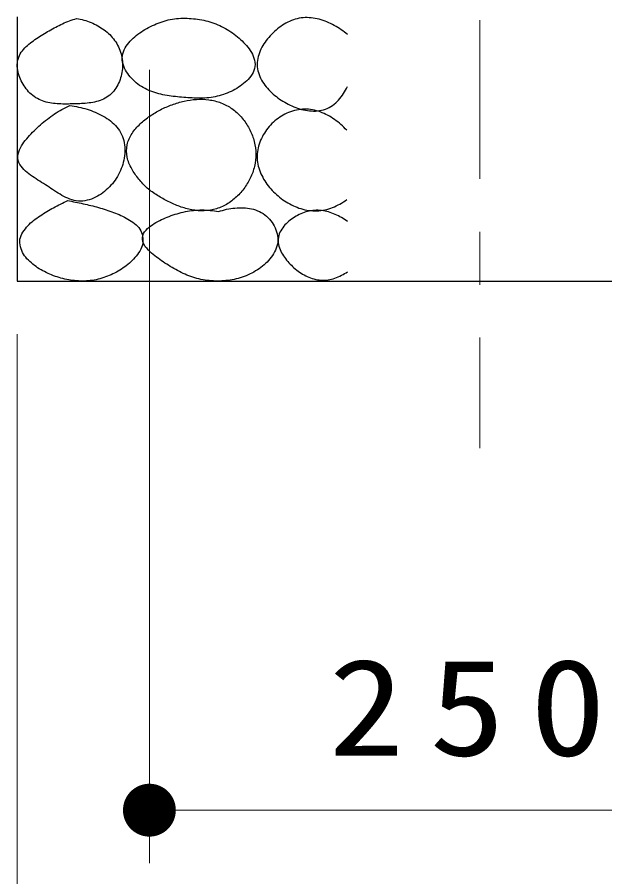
# Model space of a CAD drawing. Units: millimetres on the paper, scale 1:20. Extents: x -365 to 0, y 0 to 257.
# Drawn here: x -172.99 to -161.87, y 99.36 to 115.61 of the extents above; entities that cross this region are included whole.
import ezdxf

# ---------------------------------------------------------------- set-up
doc = ezdxf.new("R2010")
doc.units = ezdxf.units.MM
doc.linetypes.add('USER2', pattern=[6, 3, -1, 1, -1])
doc.layers.add('LY_1', color=7, linetype='Continuous', lineweight=13)
doc.styles.add('ＭＳ ゴシック', font='')
doc.styles.get('ＭＳ ゴシック').set_extended_font_data('MS Gothic')

# ---------------------------------------------------------------- blocks, each defined once
blk = doc.blocks.new('filled_dot')
at = {"color": 0, "linetype": 'Continuous', "lineweight": -2, "const_width": 1.25}
blk.add_lwpolyline([(-0.625, 0, 1), (0.625, 0, 1)], format="xyb", close=True, dxfattribs=at)

msp = doc.modelspace()

# ---------------------------------------------------------------- linework, layer by layer
at = {"layer": 'LY_1', "linetype": 'USER2'}
msp.add_line((-164.238, 187.551), (-164.238, 107.459), dxfattribs=at)
at = {"layer": 'LY_1', "lineweight": 25}
for p, q in [((-172.988, 115.616), (-172.988, 110.616)), ((-172.988, 110.616), (-155.488, 110.616))]:
    msp.add_line(p, q, dxfattribs=at)
at = {"layer": 'LY_1'}
for p, q in [((-170.488, 114.616), (-170.488, 99.616)), ((-172.988, 109.616), (-172.988, 89.616)), ((-157.988, 100.616), (-170.488, 100.616))]:
    msp.add_line(p, q, dxfattribs=at)
at = {"layer": 'LY_1', "lineweight": 25}
for points, knots in [([(-171.866, 115.586), (-171.911, 115.572), (-171.956, 115.558), (-172.001, 115.541), (-172.045, 115.525), (-172.089, 115.506), (-172.132, 115.486), (-172.175, 115.467), (-172.217, 115.445), (-172.259, 115.423), (-172.301, 115.402), (-172.342, 115.378), (-172.383, 115.355), (-172.424, 115.331), (-172.464, 115.307), (-172.505, 115.282), (-172.545, 115.257), (-172.585, 115.232), (-172.625, 115.206), (-172.664, 115.18), (-172.703, 115.153), (-172.74, 115.123), (-172.777, 115.094), (-172.813, 115.063), (-172.845, 115.028), (-172.877, 114.994), (-172.908, 114.957), (-172.931, 114.916), (-172.954, 114.875), (-172.972, 114.829), (-172.981, 114.784), (-172.99, 114.738), (-172.989, 114.689), (-172.985, 114.642), (-172.98, 114.596), (-172.968, 114.549), (-172.954, 114.504), (-172.939, 114.459), (-172.919, 114.416), (-172.897, 114.374), (-172.875, 114.333), (-172.848, 114.293), (-172.819, 114.256), (-172.79, 114.219), (-172.758, 114.183), (-172.723, 114.152), (-172.687, 114.121), (-172.648, 114.093), (-172.607, 114.07), (-172.566, 114.047), (-172.522, 114.029), (-172.477, 114.015), (-172.432, 114), (-172.385, 113.991), (-172.339, 113.984), (-172.292, 113.977), (-172.245, 113.973), (-172.197, 113.971), (-172.15, 113.968), (-172.103, 113.968), (-172.055, 113.968), (-172.008, 113.968), (-171.961, 113.969), (-171.914, 113.971), (-171.866, 113.972), (-171.819, 113.973), (-171.772, 113.976), (-171.725, 113.979), (-171.677, 113.982), (-171.63, 113.988), (-171.584, 113.994), (-171.536, 114.002), (-171.491, 114.014), (-171.445, 114.026), (-171.399, 114.04), (-171.357, 114.061), (-171.315, 114.081), (-171.274, 114.107), (-171.238, 114.137), (-171.202, 114.167), (-171.17, 114.203), (-171.142, 114.241), (-171.114, 114.279), (-171.091, 114.321), (-171.071, 114.363), (-171.051, 114.406), (-171.035, 114.451), (-171.023, 114.497), (-171.011, 114.542), (-171.002, 114.589), (-170.998, 114.636), (-170.994, 114.683), (-170.994, 114.731), (-170.998, 114.778), (-171.002, 114.825), (-171.011, 114.872), (-171.024, 114.917), (-171.036, 114.963), (-171.054, 115.007), (-171.074, 115.05), (-171.094, 115.092), (-171.119, 115.133), (-171.146, 115.172), (-171.174, 115.21), (-171.205, 115.246), (-171.238, 115.28), (-171.271, 115.313), (-171.308, 115.344), (-171.346, 115.372), (-171.384, 115.4), (-171.424, 115.425), (-171.465, 115.448), (-171.507, 115.471), (-171.55, 115.491), (-171.593, 115.509), (-171.637, 115.527), (-171.682, 115.542), (-171.728, 115.555), (-171.773, 115.568), (-171.82, 115.577), (-171.866, 115.586)], [0, 0, 0, 0, 1, 1, 1, 2, 2, 2, 3, 3, 3, 4, 4, 4, 5, 5, 5, 6, 6, 6, 7, 7, 7, 8, 8, 8, 9, 9, 9, 10, 10, 10, 11, 11, 11, 12, 12, 12, 13, 13, 13, 14, 14, 14, 15, 15, 15, 16, 16, 16, 17, 17, 17, 18, 18, 18, 19, 19, 19, 20, 20, 20, 21, 21, 21, 22, 22, 22, 23, 23, 23, 24, 24, 24, 25, 25, 25, 26, 26, 26, 27, 27, 27, 28, 28, 28, 29, 29, 29, 30, 30, 30, 31, 31, 31, 32, 32, 32, 33, 33, 33, 34, 34, 34, 35, 35, 35, 36, 36, 36, 37, 37, 37, 38, 38, 38, 39, 39, 39, 40, 40, 40, 40]), ([(-169.895, 115.59), (-169.948, 115.586), (-170.001, 115.582), (-170.053, 115.573), (-170.105, 115.564), (-170.157, 115.552), (-170.208, 115.537), (-170.259, 115.522), (-170.309, 115.504), (-170.358, 115.484), (-170.407, 115.463), (-170.455, 115.44), (-170.502, 115.415), (-170.549, 115.39), (-170.595, 115.363), (-170.639, 115.334), (-170.683, 115.304), (-170.726, 115.273), (-170.766, 115.238), (-170.806, 115.204), (-170.846, 115.167), (-170.879, 115.126), (-170.912, 115.085), (-170.945, 115.041), (-170.965, 114.993), (-170.986, 114.945), (-171.002, 114.891), (-171.003, 114.839), (-171.005, 114.788), (-170.991, 114.733), (-170.974, 114.684), (-170.957, 114.634), (-170.928, 114.587), (-170.899, 114.544), (-170.869, 114.5), (-170.833, 114.46), (-170.796, 114.423), (-170.758, 114.385), (-170.716, 114.351), (-170.673, 114.321), (-170.63, 114.291), (-170.583, 114.265), (-170.535, 114.242), (-170.487, 114.219), (-170.437, 114.201), (-170.387, 114.184), (-170.336, 114.168), (-170.285, 114.155), (-170.233, 114.144), (-170.181, 114.133), (-170.128, 114.125), (-170.076, 114.117), (-170.023, 114.11), (-169.97, 114.105), (-169.917, 114.1), (-169.865, 114.095), (-169.812, 114.091), (-169.759, 114.087), (-169.706, 114.084), (-169.653, 114.081), (-169.6, 114.08), (-169.546, 114.079), (-169.493, 114.079), (-169.44, 114.082), (-169.387, 114.085), (-169.334, 114.09), (-169.282, 114.099), (-169.23, 114.108), (-169.178, 114.12), (-169.127, 114.135), (-169.076, 114.15), (-169.026, 114.168), (-168.978, 114.19), (-168.929, 114.211), (-168.881, 114.236), (-168.836, 114.263), (-168.791, 114.29), (-168.746, 114.32), (-168.705, 114.354), (-168.665, 114.387), (-168.624, 114.424), (-168.592, 114.465), (-168.559, 114.506), (-168.527, 114.552), (-168.51, 114.601), (-168.494, 114.65), (-168.486, 114.706), (-168.491, 114.757), (-168.496, 114.809), (-168.518, 114.861), (-168.54, 114.908), (-168.563, 114.956), (-168.594, 115), (-168.626, 115.042), (-168.658, 115.084), (-168.695, 115.123), (-168.733, 115.16), (-168.77, 115.198), (-168.811, 115.233), (-168.852, 115.266), (-168.894, 115.298), (-168.937, 115.329), (-168.982, 115.357), (-169.027, 115.385), (-169.074, 115.411), (-169.122, 115.434), (-169.169, 115.457), (-169.219, 115.478), (-169.268, 115.496), (-169.318, 115.514), (-169.369, 115.529), (-169.421, 115.542), (-169.472, 115.554), (-169.525, 115.564), (-169.577, 115.572), (-169.63, 115.58), (-169.683, 115.585), (-169.736, 115.588), (-169.789, 115.591), (-169.842, 115.591), (-169.895, 115.59)], [0, 0, 0, 0, 1, 1, 1, 2, 2, 2, 3, 3, 3, 4, 4, 4, 5, 5, 5, 6, 6, 6, 7, 7, 7, 8, 8, 8, 9, 9, 9, 10, 10, 10, 11, 11, 11, 12, 12, 12, 13, 13, 13, 14, 14, 14, 15, 15, 15, 16, 16, 16, 17, 17, 17, 18, 18, 18, 19, 19, 19, 20, 20, 20, 21, 21, 21, 22, 22, 22, 23, 23, 23, 24, 24, 24, 25, 25, 25, 26, 26, 26, 27, 27, 27, 28, 28, 28, 29, 29, 29, 30, 30, 30, 31, 31, 31, 32, 32, 32, 33, 33, 33, 34, 34, 34, 35, 35, 35, 36, 36, 36, 37, 37, 37, 38, 38, 38, 39, 39, 39, 40, 40, 40, 40]), ([(-166.738, 115.281), (-166.778, 115.313), (-166.818, 115.345), (-166.86, 115.374), (-166.902, 115.403), (-166.945, 115.43), (-166.99, 115.455), (-167.035, 115.479), (-167.081, 115.502), (-167.129, 115.521), (-167.176, 115.54), (-167.224, 115.557), (-167.274, 115.57), (-167.323, 115.582), (-167.374, 115.592), (-167.424, 115.597), (-167.475, 115.602), (-167.527, 115.604), (-167.577, 115.599), (-167.628, 115.595), (-167.679, 115.585), (-167.728, 115.57), (-167.776, 115.556), (-167.824, 115.537), (-167.87, 115.514), (-167.916, 115.491), (-167.96, 115.464), (-168.001, 115.435), (-168.043, 115.406), (-168.083, 115.374), (-168.121, 115.339), (-168.158, 115.305), (-168.194, 115.268), (-168.228, 115.229), (-168.261, 115.191), (-168.292, 115.15), (-168.32, 115.107), (-168.347, 115.064), (-168.373, 115.019), (-168.393, 114.972), (-168.413, 114.926), (-168.43, 114.876), (-168.439, 114.827), (-168.448, 114.777), (-168.452, 114.724), (-168.447, 114.674), (-168.443, 114.624), (-168.43, 114.573), (-168.413, 114.525), (-168.396, 114.477), (-168.372, 114.431), (-168.345, 114.388), (-168.318, 114.345), (-168.287, 114.304), (-168.253, 114.265), (-168.22, 114.227), (-168.183, 114.191), (-168.145, 114.157), (-168.107, 114.123), (-168.066, 114.092), (-168.024, 114.062), (-167.983, 114.033), (-167.939, 114.006), (-167.894, 113.982), (-167.849, 113.958), (-167.803, 113.935), (-167.756, 113.916), (-167.708, 113.897), (-167.66, 113.88), (-167.61, 113.867), (-167.561, 113.855), (-167.51, 113.844), (-167.46, 113.839), (-167.409, 113.835), (-167.357, 113.833), (-167.307, 113.838), (-167.256, 113.844), (-167.205, 113.854), (-167.157, 113.871), (-167.11, 113.889), (-167.064, 113.914), (-167.022, 113.943), (-166.981, 113.971), (-166.943, 114.007), (-166.908, 114.044), (-166.873, 114.082), (-166.842, 114.123), (-166.814, 114.165), (-166.786, 114.208), (-166.762, 114.253), (-166.738, 114.298)], [0, 0, 0, 0, 1, 1, 1, 2, 2, 2, 3, 3, 3, 4, 4, 4, 5, 5, 5, 6, 6, 6, 7, 7, 7, 8, 8, 8, 9, 9, 9, 10, 10, 10, 11, 11, 11, 12, 12, 12, 13, 13, 13, 14, 14, 14, 15, 15, 15, 16, 16, 16, 17, 17, 17, 18, 18, 18, 19, 19, 19, 20, 20, 20, 21, 21, 21, 22, 22, 22, 23, 23, 23, 24, 24, 24, 25, 25, 25, 26, 26, 26, 27, 27, 27, 28, 28, 28, 29, 29, 29, 30, 30, 30, 30]), ([(-170.53, 112.374), (-170.466, 112.328), (-170.402, 112.282), (-170.335, 112.24), (-170.269, 112.198), (-170.2, 112.159), (-170.13, 112.124), (-170.059, 112.089), (-169.987, 112.056), (-169.913, 112.03), (-169.839, 112.004), (-169.762, 111.981), (-169.685, 111.968), (-169.608, 111.954), (-169.528, 111.945), (-169.45, 111.948), (-169.372, 111.952), (-169.292, 111.964), (-169.218, 111.987), (-169.143, 112.009), (-169.07, 112.045), (-169.004, 112.086), (-168.937, 112.127), (-168.875, 112.178), (-168.819, 112.233), (-168.763, 112.287), (-168.712, 112.349), (-168.668, 112.414), (-168.624, 112.478), (-168.585, 112.548), (-168.555, 112.621), (-168.525, 112.693), (-168.501, 112.77), (-168.488, 112.847), (-168.474, 112.924), (-168.471, 113.004), (-168.476, 113.082), (-168.482, 113.16), (-168.498, 113.239), (-168.521, 113.314), (-168.544, 113.388), (-168.576, 113.462), (-168.615, 113.53), (-168.653, 113.599), (-168.699, 113.664), (-168.751, 113.723), (-168.803, 113.781), (-168.862, 113.836), (-168.926, 113.881), (-168.99, 113.926), (-169.061, 113.963), (-169.134, 113.991), (-169.207, 114.019), (-169.286, 114.037), (-169.363, 114.048), (-169.441, 114.058), (-169.521, 114.06), (-169.599, 114.055), (-169.677, 114.051), (-169.756, 114.039), (-169.833, 114.022), (-169.909, 114.005), (-169.985, 113.982), (-170.059, 113.955), (-170.133, 113.928), (-170.206, 113.897), (-170.276, 113.861), (-170.346, 113.825), (-170.414, 113.785), (-170.479, 113.74), (-170.543, 113.696), (-170.607, 113.647), (-170.663, 113.592), (-170.719, 113.537), (-170.774, 113.478), (-170.815, 113.412), (-170.856, 113.346), (-170.894, 113.272), (-170.909, 113.197), (-170.925, 113.122), (-170.924, 113.038), (-170.909, 112.962), (-170.895, 112.887), (-170.859, 112.813), (-170.822, 112.744), (-170.785, 112.675), (-170.738, 112.61), (-170.689, 112.549), (-170.64, 112.487), (-170.585, 112.43), (-170.53, 112.374)], [0, 0, 0, 0, 1, 1, 1, 2, 2, 2, 3, 3, 3, 4, 4, 4, 5, 5, 5, 6, 6, 6, 7, 7, 7, 8, 8, 8, 9, 9, 9, 10, 10, 10, 11, 11, 11, 12, 12, 12, 13, 13, 13, 14, 14, 14, 15, 15, 15, 16, 16, 16, 17, 17, 17, 18, 18, 18, 19, 19, 19, 20, 20, 20, 21, 21, 21, 22, 22, 22, 23, 23, 23, 24, 24, 24, 25, 25, 25, 26, 26, 26, 27, 27, 27, 28, 28, 28, 29, 29, 29, 30, 30, 30, 30]), ([(-171.993, 113.938), (-172.043, 113.915), (-172.094, 113.892), (-172.142, 113.866), (-172.191, 113.84), (-172.238, 113.811), (-172.284, 113.78), (-172.33, 113.75), (-172.375, 113.717), (-172.419, 113.683), (-172.462, 113.649), (-172.505, 113.613), (-172.547, 113.577), (-172.588, 113.54), (-172.629, 113.503), (-172.669, 113.464), (-172.708, 113.425), (-172.747, 113.386), (-172.783, 113.344), (-172.819, 113.302), (-172.855, 113.259), (-172.885, 113.213), (-172.914, 113.166), (-172.946, 113.117), (-172.96, 113.065), (-172.975, 113.013), (-172.985, 112.953), (-172.973, 112.902), (-172.962, 112.851), (-172.926, 112.801), (-172.892, 112.759), (-172.858, 112.716), (-172.812, 112.682), (-172.769, 112.648), (-172.725, 112.614), (-172.678, 112.584), (-172.632, 112.554), (-172.586, 112.523), (-172.538, 112.495), (-172.492, 112.464), (-172.445, 112.434), (-172.399, 112.404), (-172.353, 112.373), (-172.307, 112.343), (-172.261, 112.311), (-172.214, 112.283), (-172.166, 112.255), (-172.119, 112.225), (-172.068, 112.202), (-172.018, 112.18), (-171.966, 112.158), (-171.913, 112.146), (-171.859, 112.135), (-171.802, 112.13), (-171.748, 112.134), (-171.693, 112.138), (-171.638, 112.153), (-171.586, 112.171), (-171.534, 112.19), (-171.484, 112.216), (-171.437, 112.244), (-171.39, 112.273), (-171.346, 112.307), (-171.304, 112.343), (-171.262, 112.38), (-171.223, 112.42), (-171.188, 112.462), (-171.153, 112.504), (-171.12, 112.55), (-171.092, 112.598), (-171.064, 112.645), (-171.04, 112.695), (-171.02, 112.747), (-171, 112.798), (-170.984, 112.852), (-170.972, 112.906), (-170.961, 112.96), (-170.954, 113.016), (-170.953, 113.071), (-170.952, 113.126), (-170.955, 113.182), (-170.966, 113.236), (-170.976, 113.29), (-170.993, 113.344), (-171.016, 113.394), (-171.039, 113.443), (-171.07, 113.491), (-171.105, 113.533), (-171.14, 113.576), (-171.182, 113.614), (-171.224, 113.648), (-171.267, 113.683), (-171.315, 113.713), (-171.363, 113.74), (-171.41, 113.768), (-171.461, 113.792), (-171.512, 113.813), (-171.563, 113.834), (-171.615, 113.853), (-171.668, 113.869), (-171.721, 113.885), (-171.775, 113.899), (-171.829, 113.91), (-171.883, 113.922), (-171.938, 113.93), (-171.993, 113.938)], [0, 0, 0, 0, 1, 1, 1, 2, 2, 2, 3, 3, 3, 4, 4, 4, 5, 5, 5, 6, 6, 6, 7, 7, 7, 8, 8, 8, 9, 9, 9, 10, 10, 10, 11, 11, 11, 12, 12, 12, 13, 13, 13, 14, 14, 14, 15, 15, 15, 16, 16, 16, 17, 17, 17, 18, 18, 18, 19, 19, 19, 20, 20, 20, 21, 21, 21, 22, 22, 22, 23, 23, 23, 24, 24, 24, 25, 25, 25, 26, 26, 26, 27, 27, 27, 28, 28, 28, 29, 29, 29, 30, 30, 30, 31, 31, 31, 32, 32, 32, 33, 33, 33, 34, 34, 34, 35, 35, 35, 35]), ([(-166.754, 113.475), (-166.79, 113.511), (-166.826, 113.548), (-166.864, 113.581), (-166.903, 113.615), (-166.943, 113.646), (-166.985, 113.675), (-167.027, 113.704), (-167.07, 113.732), (-167.115, 113.755), (-167.16, 113.779), (-167.207, 113.801), (-167.255, 113.818), (-167.303, 113.835), (-167.352, 113.85), (-167.402, 113.858), (-167.452, 113.867), (-167.504, 113.872), (-167.555, 113.871), (-167.605, 113.87), (-167.657, 113.864), (-167.707, 113.853), (-167.756, 113.842), (-167.806, 113.827), (-167.853, 113.808), (-167.9, 113.788), (-167.946, 113.765), (-167.989, 113.738), (-168.033, 113.712), (-168.074, 113.682), (-168.113, 113.649), (-168.152, 113.616), (-168.188, 113.58), (-168.222, 113.541), (-168.255, 113.503), (-168.286, 113.461), (-168.313, 113.418), (-168.34, 113.375), (-168.364, 113.329), (-168.383, 113.282), (-168.403, 113.236), (-168.42, 113.187), (-168.431, 113.137), (-168.441, 113.087), (-168.448, 113.036), (-168.449, 112.985), (-168.45, 112.935), (-168.445, 112.883), (-168.436, 112.833), (-168.426, 112.783), (-168.411, 112.734), (-168.393, 112.686), (-168.374, 112.639), (-168.351, 112.593), (-168.326, 112.549), (-168.3, 112.505), (-168.271, 112.462), (-168.24, 112.422), (-168.208, 112.382), (-168.174, 112.344), (-168.138, 112.308), (-168.102, 112.272), (-168.064, 112.237), (-168.024, 112.206), (-167.984, 112.174), (-167.942, 112.144), (-167.899, 112.117), (-167.856, 112.091), (-167.811, 112.066), (-167.764, 112.045), (-167.718, 112.023), (-167.67, 112.005), (-167.622, 111.99), (-167.573, 111.975), (-167.523, 111.964), (-167.472, 111.957), (-167.422, 111.95), (-167.37, 111.946), (-167.32, 111.948), (-167.269, 111.95), (-167.217, 111.956), (-167.168, 111.967), (-167.118, 111.978), (-167.069, 111.993), (-167.022, 112.012), (-166.974, 112.03), (-166.928, 112.053), (-166.883, 112.077), (-166.839, 112.102), (-166.796, 112.131), (-166.754, 112.16)], [0, 0, 0, 0, 1, 1, 1, 2, 2, 2, 3, 3, 3, 4, 4, 4, 5, 5, 5, 6, 6, 6, 7, 7, 7, 8, 8, 8, 9, 9, 9, 10, 10, 10, 11, 11, 11, 12, 12, 12, 13, 13, 13, 14, 14, 14, 15, 15, 15, 16, 16, 16, 17, 17, 17, 18, 18, 18, 19, 19, 19, 20, 20, 20, 21, 21, 21, 22, 22, 22, 23, 23, 23, 24, 24, 24, 25, 25, 25, 26, 26, 26, 27, 27, 27, 28, 28, 28, 29, 29, 29, 30, 30, 30, 30]), ([(-172.034, 112.142), (-172.124, 112.099), (-172.214, 112.056), (-172.301, 112.008), (-172.388, 111.96), (-172.475, 111.911), (-172.556, 111.854), (-172.638, 111.797), (-172.724, 111.74), (-172.787, 111.666), (-172.851, 111.593), (-172.924, 111.502), (-172.938, 111.413), (-172.952, 111.324), (-172.916, 111.213), (-172.87, 111.13), (-172.824, 111.047), (-172.74, 110.978), (-172.663, 110.917), (-172.585, 110.856), (-172.496, 110.808), (-172.406, 110.766), (-172.316, 110.724), (-172.221, 110.691), (-172.125, 110.667), (-172.029, 110.644), (-171.929, 110.627), (-171.83, 110.623), (-171.731, 110.618), (-171.63, 110.623), (-171.532, 110.64), (-171.435, 110.657), (-171.338, 110.687), (-171.247, 110.725), (-171.156, 110.763), (-171.066, 110.811), (-170.985, 110.868), (-170.905, 110.924), (-170.824, 110.989), (-170.762, 111.065), (-170.7, 111.14), (-170.631, 111.232), (-170.615, 111.322), (-170.6, 111.412), (-170.622, 111.526), (-170.669, 111.604), (-170.716, 111.683), (-170.814, 111.741), (-170.897, 111.794), (-170.98, 111.846), (-171.075, 111.883), (-171.167, 111.919), (-171.26, 111.956), (-171.356, 111.984), (-171.451, 112.012), (-171.547, 112.039), (-171.644, 112.062), (-171.741, 112.084), (-171.838, 112.106), (-171.936, 112.124), (-172.034, 112.142)], [0, 0, 0, 0, 1, 1, 1, 2, 2, 2, 3, 3, 3, 4, 4, 4, 5, 5, 5, 6, 6, 6, 7, 7, 7, 8, 8, 8, 9, 9, 9, 10, 10, 10, 11, 11, 11, 12, 12, 12, 13, 13, 13, 14, 14, 14, 15, 15, 15, 16, 16, 16, 17, 17, 17, 18, 18, 18, 19, 19, 19, 20, 20, 20, 20]), ([(-169.179, 111.934), (-169.231, 111.943), (-169.283, 111.953), (-169.335, 111.958), (-169.388, 111.963), (-169.441, 111.966), (-169.493, 111.966), (-169.546, 111.966), (-169.599, 111.964), (-169.651, 111.958), (-169.704, 111.953), (-169.756, 111.944), (-169.808, 111.933), (-169.86, 111.923), (-169.911, 111.909), (-169.961, 111.894), (-170.012, 111.879), (-170.062, 111.862), (-170.112, 111.844), (-170.161, 111.825), (-170.21, 111.805), (-170.258, 111.782), (-170.305, 111.759), (-170.353, 111.735), (-170.397, 111.707), (-170.441, 111.679), (-170.487, 111.649), (-170.524, 111.612), (-170.56, 111.575), (-170.602, 111.531), (-170.614, 111.484), (-170.627, 111.437), (-170.618, 111.378), (-170.6, 111.331), (-170.582, 111.284), (-170.541, 111.243), (-170.506, 111.205), (-170.47, 111.166), (-170.428, 111.133), (-170.387, 111.1), (-170.346, 111.066), (-170.303, 111.036), (-170.259, 111.006), (-170.216, 110.976), (-170.171, 110.947), (-170.127, 110.919), (-170.082, 110.891), (-170.037, 110.864), (-169.99, 110.838), (-169.944, 110.813), (-169.897, 110.788), (-169.849, 110.766), (-169.802, 110.744), (-169.753, 110.724), (-169.703, 110.706), (-169.653, 110.689), (-169.602, 110.673), (-169.551, 110.661), (-169.5, 110.649), (-169.448, 110.639), (-169.395, 110.633), (-169.343, 110.626), (-169.29, 110.622), (-169.237, 110.621), (-169.185, 110.619), (-169.132, 110.621), (-169.079, 110.625), (-169.026, 110.629), (-168.974, 110.635), (-168.922, 110.645), (-168.87, 110.655), (-168.818, 110.667), (-168.768, 110.683), (-168.718, 110.698), (-168.668, 110.716), (-168.62, 110.738), (-168.571, 110.759), (-168.524, 110.783), (-168.479, 110.811), (-168.434, 110.838), (-168.39, 110.868), (-168.349, 110.901), (-168.308, 110.935), (-168.269, 110.97), (-168.234, 111.009), (-168.198, 111.049), (-168.165, 111.091), (-168.138, 111.136), (-168.112, 111.181), (-168.088, 111.23), (-168.074, 111.28), (-168.061, 111.33), (-168.055, 111.385), (-168.058, 111.437), (-168.061, 111.489), (-168.075, 111.542), (-168.093, 111.591), (-168.111, 111.64), (-168.138, 111.687), (-168.168, 111.73), (-168.197, 111.773), (-168.233, 111.814), (-168.273, 111.848), (-168.313, 111.882), (-168.358, 111.912), (-168.405, 111.935), (-168.452, 111.958), (-168.503, 111.975), (-168.554, 111.987), (-168.605, 111.998), (-168.659, 112.004), (-168.711, 112.007), (-168.764, 112.009), (-168.817, 112.007), (-168.869, 112.002), (-168.922, 111.997), (-168.974, 111.988), (-169.026, 111.977), (-169.077, 111.965), (-169.128, 111.95), (-169.179, 111.934)], [0, 0, 0, 0, 1, 1, 1, 2, 2, 2, 3, 3, 3, 4, 4, 4, 5, 5, 5, 6, 6, 6, 7, 7, 7, 8, 8, 8, 9, 9, 9, 10, 10, 10, 11, 11, 11, 12, 12, 12, 13, 13, 13, 14, 14, 14, 15, 15, 15, 16, 16, 16, 17, 17, 17, 18, 18, 18, 19, 19, 19, 20, 20, 20, 21, 21, 21, 22, 22, 22, 23, 23, 23, 24, 24, 24, 25, 25, 25, 26, 26, 26, 27, 27, 27, 28, 28, 28, 29, 29, 29, 30, 30, 30, 31, 31, 31, 32, 32, 32, 33, 33, 33, 34, 34, 34, 35, 35, 35, 36, 36, 36, 37, 37, 37, 38, 38, 38, 39, 39, 39, 40, 40, 40, 40]), ([(-166.738, 111.748), (-166.776, 111.773), (-166.813, 111.798), (-166.852, 111.82), (-166.891, 111.842), (-166.931, 111.863), (-166.972, 111.881), (-167.012, 111.899), (-167.055, 111.915), (-167.098, 111.928), (-167.141, 111.94), (-167.185, 111.95), (-167.229, 111.955), (-167.273, 111.96), (-167.319, 111.961), (-167.363, 111.958), (-167.408, 111.955), (-167.453, 111.947), (-167.496, 111.936), (-167.539, 111.925), (-167.582, 111.91), (-167.623, 111.892), (-167.664, 111.874), (-167.704, 111.854), (-167.742, 111.83), (-167.78, 111.807), (-167.817, 111.781), (-167.851, 111.752), (-167.885, 111.722), (-167.918, 111.691), (-167.945, 111.656), (-167.973, 111.621), (-167.999, 111.583), (-168.017, 111.543), (-168.035, 111.502), (-168.049, 111.457), (-168.053, 111.414), (-168.056, 111.37), (-168.049, 111.323), (-168.038, 111.281), (-168.027, 111.238), (-168.007, 111.196), (-167.986, 111.157), (-167.965, 111.118), (-167.939, 111.08), (-167.912, 111.045), (-167.885, 111.009), (-167.856, 110.975), (-167.825, 110.943), (-167.794, 110.91), (-167.761, 110.879), (-167.727, 110.851), (-167.692, 110.822), (-167.656, 110.795), (-167.619, 110.771), (-167.581, 110.747), (-167.541, 110.725), (-167.501, 110.707), (-167.46, 110.688), (-167.418, 110.672), (-167.374, 110.661), (-167.331, 110.649), (-167.286, 110.641), (-167.242, 110.638), (-167.198, 110.636), (-167.152, 110.637), (-167.108, 110.644), (-167.064, 110.65), (-167.02, 110.662), (-166.978, 110.676), (-166.935, 110.69), (-166.894, 110.708), (-166.854, 110.729), (-166.814, 110.749), (-166.776, 110.773), (-166.738, 110.797)], [0, 0, 0, 0, 1, 1, 1, 2, 2, 2, 3, 3, 3, 4, 4, 4, 5, 5, 5, 6, 6, 6, 7, 7, 7, 8, 8, 8, 9, 9, 9, 10, 10, 10, 11, 11, 11, 12, 12, 12, 13, 13, 13, 14, 14, 14, 15, 15, 15, 16, 16, 16, 17, 17, 17, 18, 18, 18, 19, 19, 19, 20, 20, 20, 21, 21, 21, 22, 22, 22, 23, 23, 23, 24, 24, 24, 25, 25, 25, 25])]:
    msp.add_open_spline(points, degree=3, knots=knots, dxfattribs=at)

# ---------------------------------------------------------------- block references
at = {"layer": 'LY_1', "xscale": 0.4, "yscale": 0.4}
msp.add_blockref('filled_dot', (-170.488, 100.616), dxfattribs=at)

# ---------------------------------------------------------------- texts
at = {"layer": 'LY_1', "insert": (-164.238, 101.616), "char_height": 1.833, "attachment_point": 8, "style": 'ＭＳ ゴシック'}
msp.add_mtext('\\T1.33;\\W1.15;250', dxfattribs=at)

doc.saveas('drawing.dxf')
